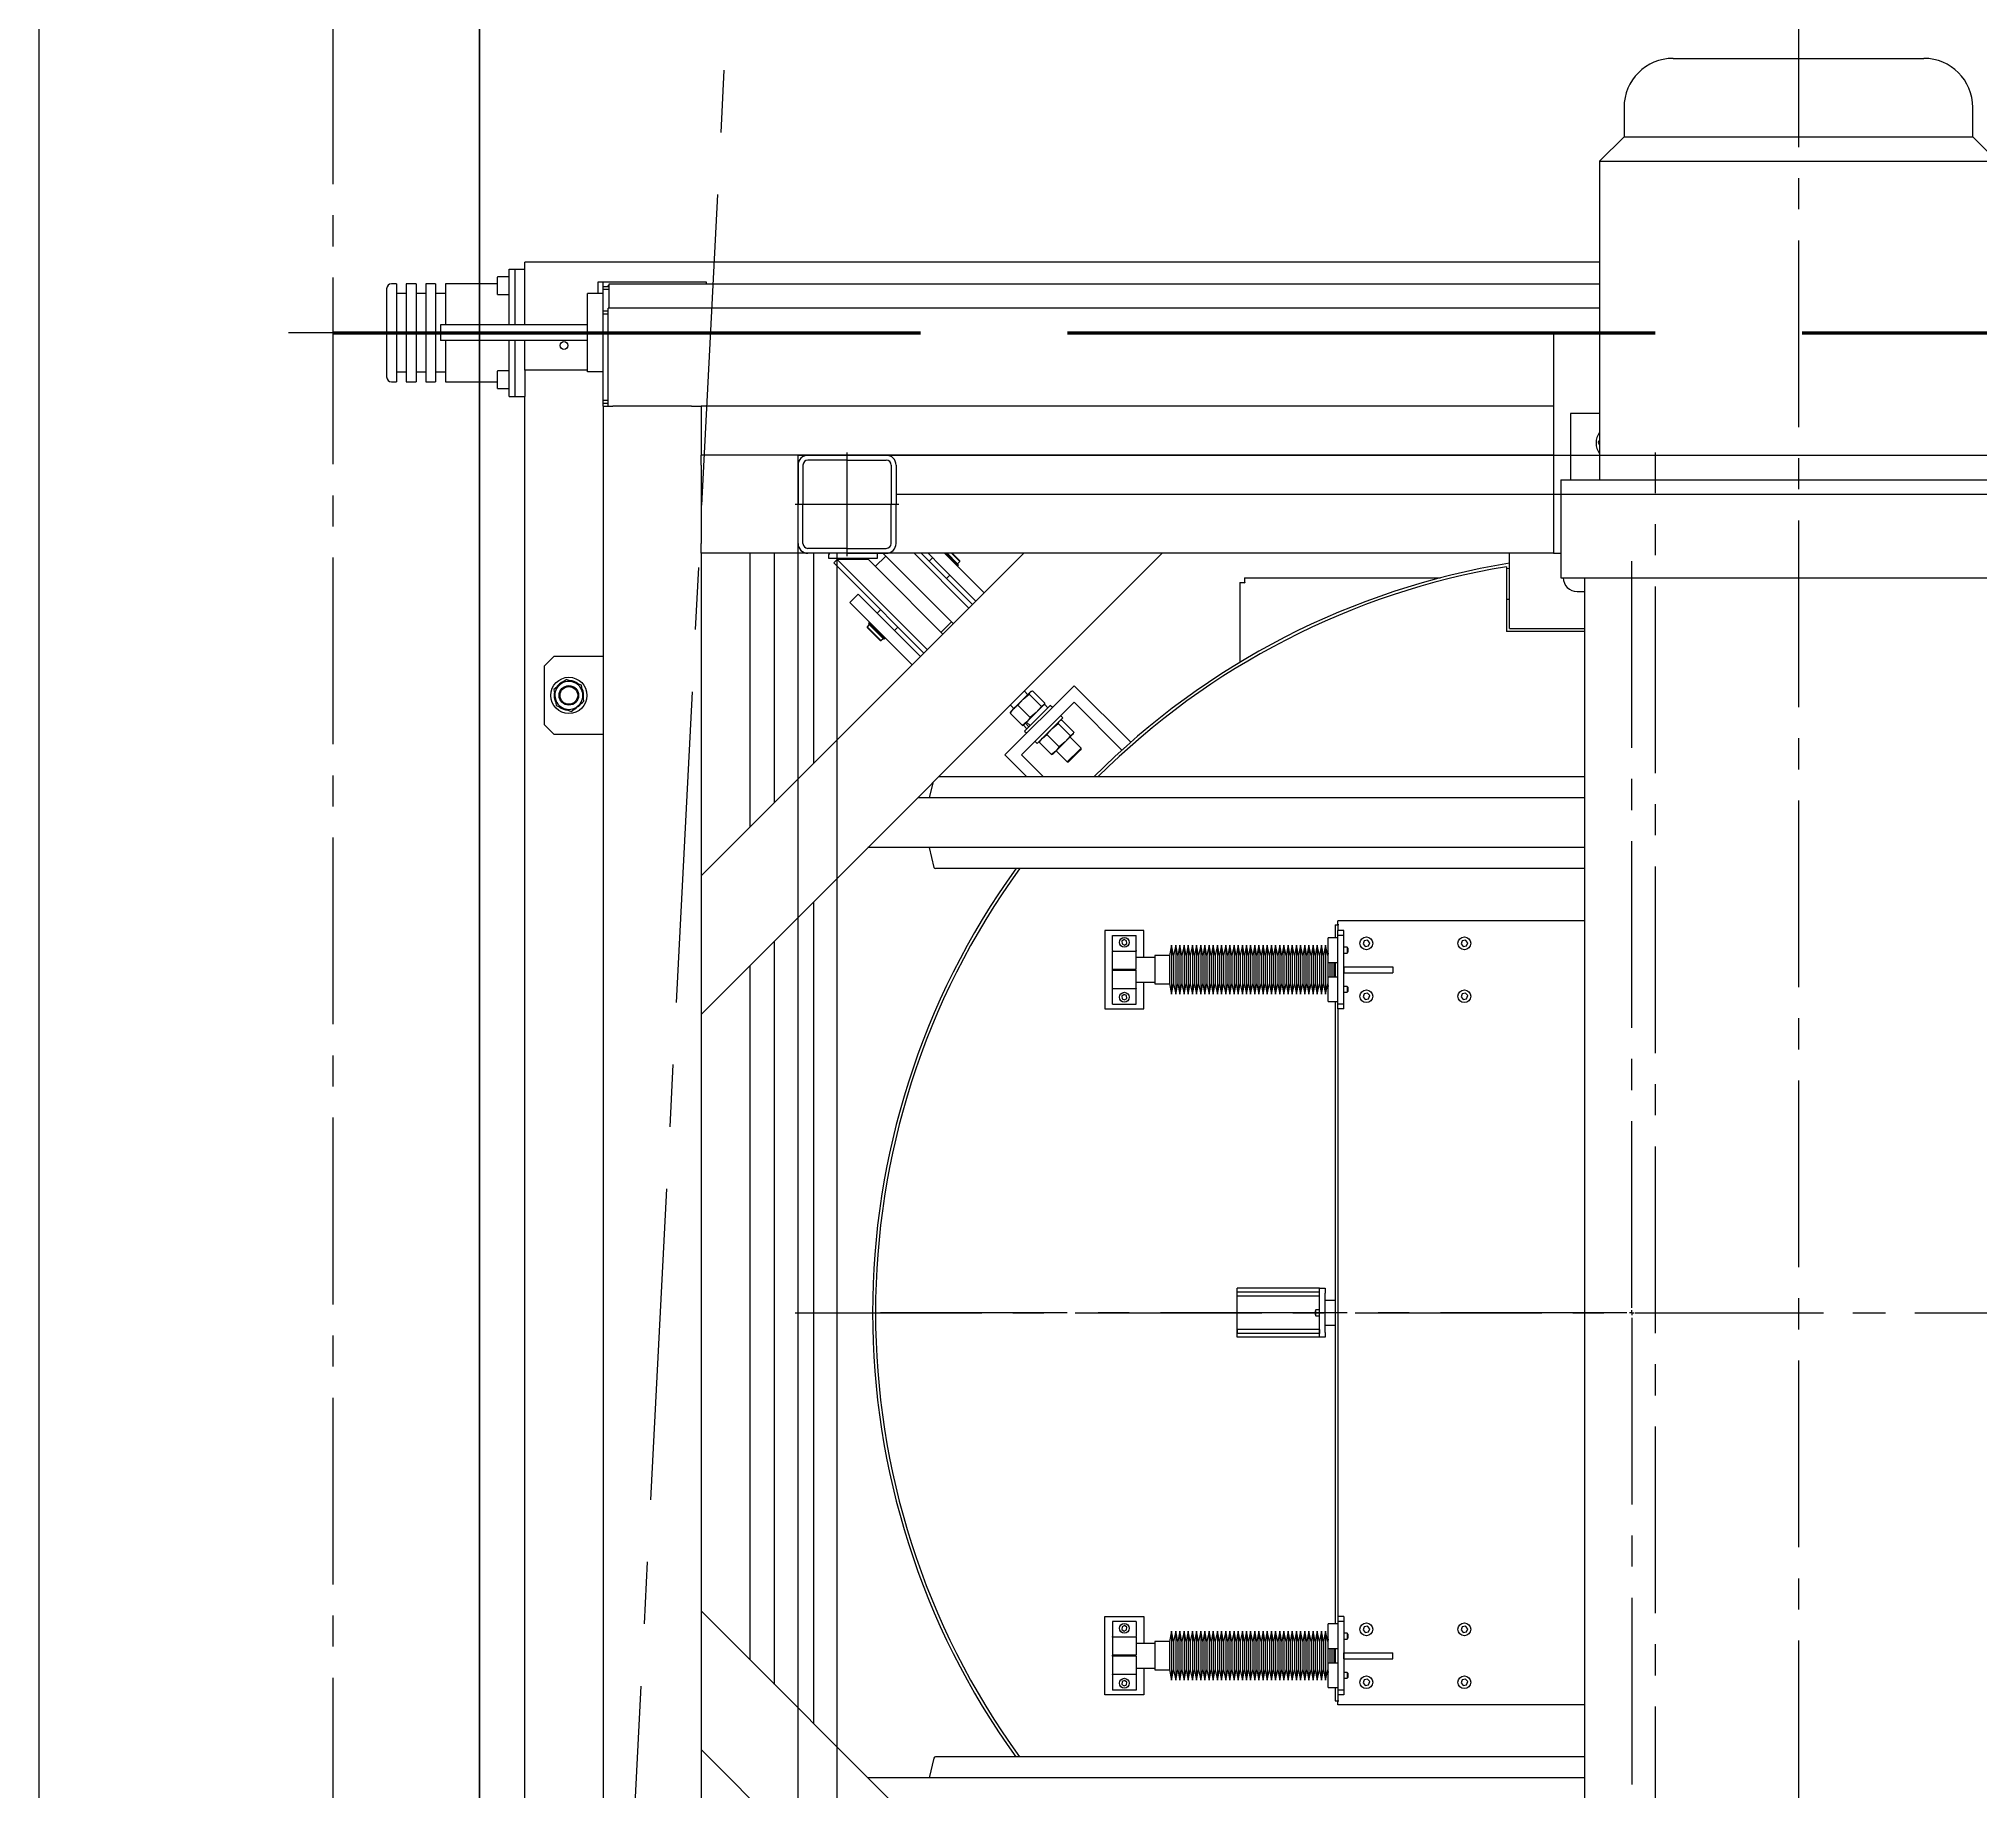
# Model space of a CAD drawing. Header units: millimetres. Extents: x 163705 to 1616509, y 81827 to 302547.
# Drawn here: x 1349941 to 1351919, y 143574 to 145360 of the extents above; entities that cross this region are included whole.
import ezdxf

# ---------------------------------------------------------------- set-up
doc = ezdxf.new("R2010")
doc.units = ezdxf.units.MM
doc.header["$LTSCALE"] = 10
for name, pattern in [('ACAD_ISO02W100', [15, 12, -3]), ('CENTER', [50.8, 31.75, -6.35, 6.35, -6.35]), ('CENTER2', [28.575, 19.05, -3.175, 3.175, -3.175])]:
    doc.linetypes.add(name, pattern=pattern)
for name, color, linetype, lineweight in [('1-中心线', 1, 'CENTER2', 0), ('1-护栏', 4, 'Continuous', 18), ('1-设备轮廓', 2, 'Continuous', 18), ('1-轴线', 9, 'CENTER', 0)]:
    doc.layers.add(name, color=color, linetype=linetype, lineweight=lineweight)
doc.styles.get("Standard").update_dxf_attribs({"font": 'arial.ttf'})

# ---------------------------------------------------------------- blocks, each defined once
blk = doc.blocks.new('SW_CENTERMARKSYMBOL_0')
at = {"lineweight": 18}
for p, q in [((0, 5), (0, 774.5)), ((-5, 0), (-774.5, 0)), ((0, 0), (-2.5, 0)), ((0, 0), (0, 2.5)), ((0, 0), (0, -2.5)), ((0, 0), (2.5, 0)), ((5, 0), (774.5, 0)), ((0, -5), (0, -774.5))]:
    blk.add_line(p, q, dxfattribs=at)
blk = doc.blocks.new('G$CE9C43516')
for p, q in [((1413, 2560), (1669, 2560)), ((1363, 2510), (1363, 2480)), ((1719, 2480), (1719, 2510)), ((1363, 2480), (1338, 2455)), ((1363, 2480), (1719, 2480)), ((1744, 2455), (1719, 2480)), ((1338, 2455), (1338, 2130)), ((1338, 2455), (1744, 2455)), ((213, 2325.5), (213, 2336.9)), ((225, 2337), (213.1, 2337)), ((225, 2345), (231, 2345)), ((225, 2288), (225, 2345)), ((231, 2345), (231, 2288)), ((231, 2345), (241, 2345)), ((1338, 2352), (241, 2352)), ((241, 2349), (241, 2352)), ((241, 2288), (241, 2349)), ((100, 2325), (100, 2280)), ((110, 2330), (105, 2330)), ((110, 2330), (110, 2280)), ((120, 2320), (110, 2320)), ((130, 2330), (120, 2330)), ((120, 2330), (120, 2280)), ((130, 2330), (130, 2280)), ((140, 2320), (130, 2320)), ((150, 2330), (140, 2330)), ((140, 2330), (140, 2280)), ((150, 2330), (150, 2280)), ((160, 2320), (150, 2320)), ((213, 2330), (160, 2330)), ((160, 2330), (160, 2288)), ((213, 2319.1), (213, 2325.5)), ((213.1, 2319), (225, 2319)), ((321, 2320), (305, 2320)), ((305, 2240), (305, 2320)), ((316, 2332), (426, 2332)), ((316, 2320), (316, 2332)), ((321, 2327), (321, 2332)), ((327, 2327), (321, 2327)), ((321, 2324), (321, 2327)), ((327, 2324), (321, 2324)), ((321, 2302), (321, 2324)), ((327, 2330), (1338, 2330)), ((327, 2318), (327, 2330)), ((327, 2305), (327, 2318)), ((426, 2332), (426, 2330)), ((326, 2302), (321, 2302)), ((321, 2299), (321, 2302)), ((326, 2299), (321, 2299)), ((321, 2211), (321, 2299)), ((1338, 2305), (326, 2305)), ((326, 2295), (326, 2305)), ((325, 2280), (0, 2280)), ((100, 2280), (100, 2235)), ((110, 2280), (110, 2230)), ((120, 2280), (120, 2230)), ((130, 2280), (130, 2230)), ((140, 2280), (140, 2230)), ((150, 2280), (150, 2230)), ((155, 2288), (155, 2272)), ((189.6, 2288), (155, 2288)), ((305, 2288), (189.6, 2288)), ((326, 2215), (326, 2295)), ((1338, 2280), (1291, 2280)), ((1291, 2280), (1291, 2055)), ((189.6, 2272), (155, 2272)), ((160, 2272), (160, 2230)), ((305, 2272), (189.6, 2272)), ((225, 2215), (225, 2272)), ((231, 2272), (231, 2215)), ((241, 2242), (241, 2272)), ((110, 2240), (120, 2240)), ((130, 2240), (140, 2240)), ((150, 2240), (160, 2240)), ((213, 2230.9), (213, 2240.9)), ((225, 2241), (213.1, 2241)), ((305, 2242), (241, 2242)), ((241, 2242), (241, 2215)), ((321, 2240), (305, 2240)), ((105, 2230), (110, 2230)), ((120, 2230), (130, 2230)), ((140, 2230), (150, 2230)), ((160, 2230), (213, 2230)), ((213, 2223.1), (213, 2230.9)), ((213.1, 2223), (225, 2223)), ((225, 2215), (231, 2215)), ((231, 2215), (241, 2215)), ((241, 345), (241, 2215)), ((326, 2211), (321, 2211)), ((321, 2208), (321, 2211)), ((326, 2208), (321, 2208)), ((321, 2205), (321, 2208)), ((321, 2205), (321, 355)), ((321, 2205), (331, 2205)), ((326, 2205), (326, 2215)), ((411, 2205), (331, 2205)), ((411, 2205), (421, 2205)), ((1291, 2205), (421, 2205)), ((421, 2205), (421, 2155)), ((1308.5, 2197.5), (1308.5, 2130)), ((1338, 2197.5), (1308.5, 2197.5)), ((1338, 2170.5), (1336.5, 2168.3)), ((1336.5, 2168.3), (1338, 2165.4)), ((1291, 2155), (421, 2155)), ((421, 2145), (421, 2155)), ((421, 2145), (421, 2065)), ((1298.5, 2130), (1298.5, 2030)), ((1298.5, 2130), (1783.5, 2130)), ((421, 2055), (421, 2065)), ((1291, 2055), (421, 2055)), ((421, 2055), (421, 505)), ((421, 1725.7), (750.3, 2055)), ((421, 1584.3), (891.7, 2055)), ((471, 1775.7), (471, 2055)), ((496, 1800.7), (496, 2055)), ((536, 1840.7), (536, 2055)), ((551, 2053.3), (551, 2050)), ((551, 2050), (601, 2050)), ((559.9, 2048.6), (556.4, 2045.1)), ((571.6, 2029.9), (556.4, 2045.1)), ((591.8, 2048.6), (559.9, 2048.6)), ((575.1, 2033.5), (559.9, 2048.6)), ((602.7, 2037.7), (591.8, 2048.6)), ((609.4, 2052.2), (598.8, 2041.6)), ((601, 2050), (601, 2055)), ((613.3, 2048.3), (606.6, 2055)), ((678.4, 1983.2), (613.3, 2048.3)), ((694.4, 1999.1), (638.4, 2055)), ((697.9, 2002.6), (645.5, 2055)), ((666, 2041.6), (652.6, 2055)), ((657.2, 2050.4), (653.6, 2046.9)), ((701.4, 2006.1), (666, 2041.6)), ((674.5, 2050), (669.5, 2055)), ((682.9, 2042.3), (670.2, 2055)), ((683.6, 2043), (671.7, 2055)), ((682.8, 2044.2), (672.1, 2055)), ((709.9, 2014.6), (674.5, 2050)), ((685.1, 2046.5), (676.6, 2055)), ((677.3, 2055), (685.1, 2047.2)), ((681.6, 2043), (681.9, 2043.3)), ((682.3, 2044.4), (682.5, 2044.6)), ((682.8, 2044.2), (685.1, 2046.5)), ((682.9, 2042.3), (683.6, 2043)), ((685.1, 2046.5), (685.1, 2047.2)), ((1243, 2041.3), (1243, 1975.3)), ((1243, 2039.3), (1246, 2039.8)), ((1246, 1978.3), (1246, 2055)), ((1291, 2055), (1298.5, 2055)), ((648.4, 1953.1), (571.6, 2029.9)), ((651.9, 1956.6), (575.1, 2033.5)), ((667.8, 1972.6), (602.7, 2037.7)), ((671.3, 2029.2), (674.9, 2032.7)), ((971, 2025.3), (971, 1943.8)), ((971, 2025.3), (975, 2025.3)), ((975.7, 2030), (1175.7, 2030)), ((975.7, 2030), (975.7, 2026)), ((1298.5, 2030), (1783.5, 2030)), ((1322.5, 2030), (1322.5, 530)), ((581.2, 2013.3), (572.7, 2004.8)), ((601, 1976.5), (572.7, 2004.8)), ((609.4, 1985), (581.2, 2013.3)), ((1243, 2008.3), (1246, 2008.3)), ((1315, 2016), (1322.5, 2016)), ((592.6, 1982.3), (590.4, 1980)), ((590.4, 1980), (590.4, 1979.3)), ((590.4, 1980), (604.5, 1965.9)), ((603.8, 1965.9), (590.4, 1979.3)), ((592.7, 1984.1), (591.9, 1983.4)), ((607.9, 1967.5), (591.9, 1983.4)), ((606.8, 1968.2), (592.6, 1982.3)), ((608.6, 1968.2), (592.7, 1984.1)), ((593.2, 1982.2), (593, 1981.9)), ((593.9, 1983.6), (593.5, 1983.2)), ((604.1, 1997.4), (600.6, 1993.8)), ((644.9, 1949.6), (609.4, 1985)), ((618.3, 1976.1), (621.8, 1979.7)), ((666, 1974.4), (676.6, 1985)), ((636.4, 1941.1), (601, 1976.5)), ((603.8, 1965.9), (604.5, 1965.9)), ((604.5, 1965.9), (606.8, 1968.2)), ((606.4, 1968.5), (606.6, 1968.7)), ((607.7, 1969.1), (608, 1969.4)), ((607.9, 1967.5), (608.6, 1968.2)), ((1322.5, 1975.3), (1243, 1975.3)), ((1246, 1978.3), (1322.5, 1978.3)), ((261, 1940), (271, 1950)), ((261, 1880), (261, 1940)), ((271, 1950), (321, 1950)), ((277.1, 1921.2), (270.7, 1916)), ((291.2, 1923.3), (283.5, 1926.3)), ((298.9, 1920.3), (291.2, 1923.3)), ((300.1, 1912.1), (298.9, 1920.3)), ((801.8, 1919.9), (731.1, 1849.2)), ((859.5, 1862.2), (801.8, 1919.9)), ((270.7, 1916), (271.9, 1907.9)), ((271.9, 1907.9), (273.1, 1899.7)), ((273.1, 1899.7), (280.8, 1896.7)), ((301.3, 1904), (300.1, 1912.1)), ((736.8, 1900.1), (740.3, 1896.6)), ((749.7, 1906), (740, 1896.4)), ((744.4, 1899.9), (749.7, 1906)), ((744.4, 1899.9), (757, 1887.3)), ((748, 1849.2), (801.8, 1903)), ((757, 1913.3), (749.7, 1906)), ((749.7, 1906), (755.8, 1911.3)), ((754.4, 1910.7), (750.9, 1914.2)), ((751.2, 1873.6), (777.4, 1899.8)), ((753.2, 1882.7), (771.4, 1900.9)), ((755.8, 1911.3), (757, 1913.3)), ((755.8, 1911.3), (768.4, 1898.7)), ((757, 1913.3), (759.1, 1914.6)), ((757.4, 1913.8), (757, 1913.3)), ((758, 1914.1), (757.4, 1913.8)), ((759.1, 1914.6), (771.7, 1902)), ((770.4, 1899.9), (768.4, 1898.7)), ((771.7, 1902), (770.4, 1899.9)), ((770.9, 1900.3), (771.2, 1900.9)), ((775, 1897.4), (771.4, 1900.9)), ((779.5, 1897.7), (777.4, 1899.8)), ((801.8, 1903), (850.5, 1854.2)), ((271, 1870), (261, 1880)), ((280.8, 1896.7), (288.5, 1893.7)), ((288.5, 1893.7), (294.9, 1898.8)), ((291.6, 1896), (293.7, 1897)), ((293.7, 1897), (293.3, 1897.6)), ((295.2, 1899.1), (295.7, 1898.5)), ((736.4, 1891.9), (740, 1896.4)), ((737, 1892.9), (736.4, 1891.9)), ((736.4, 1891.9), (749, 1879.3)), ((737.2, 1893.6), (736.9, 1893)), ((737.2, 1893.6), (740, 1896.4)), ((753.5, 1882.9), (749, 1879.3)), ((749, 1879.3), (750, 1879.9)), ((750.1, 1879.6), (752.1, 1881.6)), ((750.1, 1879.8), (750.7, 1880.1)), ((752.1, 1881.6), (752.5, 1882)), ((752.1, 1881.6), (755.6, 1878)), ((753.2, 1882.7), (752.5, 1882)), ((753.2, 1882.7), (756.8, 1879.2)), ((763.1, 1892.6), (757, 1887.3)), ((768.4, 1898.7), (763.1, 1892.6)), ((763.9, 1860.9), (790.1, 1887.1)), ((779.2, 1876.1), (785.3, 1881.4)), ((785.3, 1881.4), (786.6, 1883.6)), ((785.3, 1881.4), (797.9, 1868.8)), ((787.8, 1884.4), (787.1, 1884.1)), ((790.1, 1887.1), (788, 1889.2)), ((788.8, 1884.9), (801.4, 1872.3)), ((321, 1870), (271, 1870)), ((750.1, 1879.6), (753.6, 1876)), ((751.2, 1873.6), (753.3, 1871.5)), ((761.8, 1863), (763.9, 1860.9)), ((766.1, 1862.2), (769.6, 1866.5)), ((766.7, 1863.2), (766.1, 1862.2)), ((766.1, 1862.2), (778.7, 1849.6)), ((766.9, 1863.9), (766.6, 1863.2)), ((769.6, 1866.5), (773.9, 1870)), ((773.9, 1870), (779.2, 1876.1)), ((773.9, 1870), (786.5, 1857.4)), ((792.6, 1862.7), (783, 1853.1)), ((792.6, 1862.7), (786.5, 1857.4)), ((800.1, 1870.1), (792.6, 1862.7)), ((797.9, 1868.8), (792.6, 1862.7)), ((808.9, 1856.3), (797.5, 1867.6)), ((800.1, 1870.1), (797.9, 1868.8)), ((800.6, 1870.6), (800.1, 1870.1)), ((800.6, 1870.6), (800.9, 1871.3)), ((731.1, 1849.2), (753.5, 1826.8)), ((770.4, 1826.8), (748, 1849.2)), ((783, 1853.1), (778.7, 1849.6)), ((778.7, 1849.6), (779.6, 1850.2)), ((779.7, 1850.1), (780.4, 1850.4)), ((783, 1853.1), (780.4, 1850.4)), ((786.5, 1857.4), (783, 1853.1)), ((783.4, 1853.5), (794.7, 1842.1)), ((794.7, 1842.1), (806.8, 1854.2)), ((794.7, 1842.1), (796.1, 1842.1)), ((807, 1853), (796.1, 1842.1)), ((806.8, 1854.2), (808.9, 1856.3)), ((808.9, 1854.9), (807, 1853)), ((808.9, 1854.9), (808.9, 1856.3)), ((657.4, 1820.7), (653.9, 1805.4)), ((1322.5, 1826.8), (663.5, 1826.8)), ((1322.5, 1805.4), (642.1, 1805.4)), ((1322.5, 1754.6), (591.3, 1754.6)), ((653.9, 1754.6), (658.5, 1734.4)), ((1322.5, 1733.2), (660.1, 1733.2)), ((536, 860.7), (536, 1699.3)), ((833, 1670), (833, 1590)), ((873, 1670), (833, 1670)), ((841, 1665), (865, 1665)), ((841, 1664.5), (841, 1665)), ((841, 1649.5), (841, 1664.5)), ((865, 1664.5), (865, 1665)), ((865, 1649.5), (865, 1664.5)), ((873, 1642.5), (873, 1670)), ((1071, 1662.5), (1061, 1662.5)), ((1061, 1653), (1061, 1662.5)), ((1068, 1676), (1068, 1662.5)), ((1068, 1676), (1071, 1676)), ((1322.5, 1680), (1071, 1680)), ((1071, 1676), (1071, 1680)), ((1071, 1676), (1071, 1670)), ((1072, 1676), (1071, 1676)), ((1077, 1670), (1071, 1670)), ((1071, 1665), (1071, 1670)), ((1077, 1665), (1071, 1665)), ((1071, 1595), (1071, 1665)), ((1077, 1665), (1077, 1670)), ((1077, 1595), (1077, 1665)), ((496, 900.7), (496, 1659.3)), ((841, 1649.5), (841, 1649)), ((841, 1648.5), (841, 1649)), ((841, 1649), (865, 1649)), ((841, 1630.5), (841, 1648.5)), ((852.8, 1660.8), (850.4, 1659.2)), ((850.4, 1659.2), (850.7, 1656.4)), ((850.7, 1656.4), (853.2, 1655.2)), ((855.3, 1659.6), (852.8, 1660.8)), ((853.2, 1655.2), (855.6, 1656.8)), ((855.6, 1656.8), (855.3, 1659.6)), ((865, 1649.5), (865, 1649)), ((865, 1648.5), (865, 1649)), ((865, 1630.5), (865, 1648.5)), ((884, 1642.5), (865, 1642.5)), ((899, 1644.5), (884, 1644.5)), ((884, 1644.5), (884, 1615.5)), ((901.1, 1655), (899, 1644.5)), ((899, 1644.5), (899, 1615.5)), ((903.2, 1644.5), (901.1, 1655)), ((901.1, 1655), (901.1, 1605)), ((905.4, 1655), (903.2, 1644.5)), ((903.2, 1644.5), (903.2, 1615.5)), ((907.5, 1644.5), (905.4, 1655)), ((905.4, 1655), (905.4, 1605)), ((909.6, 1655), (907.5, 1644.5)), ((907.5, 1644.5), (907.5, 1615.5)), ((911.8, 1644.5), (909.6, 1655)), ((909.6, 1655), (909.6, 1605)), ((913.9, 1655), (911.8, 1644.5)), ((911.8, 1644.5), (911.8, 1615.5)), ((916, 1644.5), (913.9, 1655)), ((913.9, 1655), (913.9, 1605)), ((918.1, 1655), (916, 1644.5)), ((916, 1644.5), (916, 1615.5)), ((920.2, 1644.5), (918.1, 1655)), ((918.1, 1655), (918.1, 1605)), ((922.4, 1655), (920.2, 1644.5)), ((920.2, 1644.5), (920.2, 1615.5)), ((924.5, 1644.5), (922.4, 1655)), ((922.4, 1655), (922.4, 1605)), ((926.6, 1655), (924.5, 1644.5)), ((924.5, 1644.5), (924.5, 1615.5)), ((928.8, 1644.5), (926.6, 1655)), ((926.6, 1655), (926.6, 1605)), ((930.9, 1655), (928.8, 1644.5)), ((928.8, 1644.5), (928.8, 1615.5)), ((933, 1644.5), (930.9, 1655)), ((930.9, 1655), (930.9, 1605)), ((935.1, 1655), (933, 1644.5)), ((933, 1644.5), (933, 1615.5)), ((937.2, 1644.5), (935.1, 1655)), ((935.1, 1655), (935.1, 1605)), ((939.4, 1655), (937.2, 1644.5)), ((937.2, 1644.5), (937.2, 1615.5)), ((941.5, 1644.5), (939.4, 1655)), ((939.4, 1655), (939.4, 1605)), ((943.6, 1655), (941.5, 1644.5)), ((941.5, 1644.5), (941.5, 1615.5)), ((945.8, 1644.5), (943.6, 1655)), ((943.6, 1655), (943.6, 1605)), ((947.9, 1655), (945.8, 1644.5)), ((945.8, 1644.5), (945.8, 1615.5)), ((950, 1644.5), (947.9, 1655)), ((947.9, 1655), (947.9, 1605)), ((952.1, 1655), (950, 1644.5)), ((950, 1644.5), (950, 1615.5)), ((954.2, 1644.5), (952.1, 1655)), ((952.1, 1655), (952.1, 1605)), ((956.4, 1655), (954.2, 1644.5)), ((954.2, 1644.5), (954.2, 1615.5)), ((958.5, 1644.5), (956.4, 1655)), ((956.4, 1655), (956.4, 1605)), ((960.6, 1655), (958.5, 1644.5)), ((958.5, 1644.5), (958.5, 1615.5)), ((962.8, 1644.5), (960.6, 1655)), ((960.6, 1655), (960.6, 1605)), ((964.9, 1655), (962.8, 1644.5)), ((962.8, 1644.5), (962.8, 1615.5)), ((967, 1644.5), (964.9, 1655)), ((964.9, 1655), (964.9, 1605)), ((969.1, 1655), (967, 1644.5)), ((967, 1644.5), (967, 1615.5)), ((971.2, 1644.5), (969.1, 1655)), ((969.1, 1655), (969.1, 1605)), ((973.4, 1655), (971.2, 1644.5)), ((971.2, 1644.5), (971.2, 1615.5)), ((975.5, 1644.5), (973.4, 1655)), ((973.4, 1655), (973.4, 1605)), ((977.6, 1655), (975.5, 1644.5)), ((975.5, 1644.5), (975.5, 1615.5)), ((979.8, 1644.5), (977.6, 1655)), ((977.6, 1655), (977.6, 1605)), ((981.9, 1655), (979.8, 1644.5)), ((979.8, 1644.5), (979.8, 1615.5)), ((984, 1644.5), (981.9, 1655)), ((981.9, 1655), (981.9, 1605)), ((986.1, 1655), (984, 1644.5)), ((984, 1644.5), (984, 1615.5)), ((988.2, 1644.5), (986.1, 1655)), ((986.1, 1655), (986.1, 1605)), ((990.4, 1655), (988.2, 1644.5)), ((988.2, 1644.5), (988.2, 1615.5)), ((992.5, 1644.5), (990.4, 1655)), ((990.4, 1655), (990.4, 1605)), ((994.6, 1655), (992.5, 1644.5)), ((992.5, 1644.5), (992.5, 1615.5)), ((996.8, 1644.5), (994.6, 1655)), ((994.6, 1655), (994.6, 1605)), ((998.9, 1655), (996.8, 1644.5)), ((996.8, 1644.5), (996.8, 1615.5)), ((1001, 1644.5), (998.9, 1655)), ((998.9, 1655), (998.9, 1605)), ((1003.1, 1655), (1001, 1644.5)), ((1001, 1644.5), (1001, 1615.5)), ((1005.2, 1644.5), (1003.1, 1655)), ((1003.1, 1655), (1003.1, 1605)), ((1007.4, 1655), (1005.2, 1644.5)), ((1005.2, 1644.5), (1005.2, 1615.5)), ((1009.5, 1644.5), (1007.4, 1655)), ((1007.4, 1655), (1007.4, 1605)), ((1011.6, 1655), (1009.5, 1644.5)), ((1009.5, 1644.5), (1009.5, 1615.5)), ((1013.8, 1644.5), (1011.6, 1655)), ((1011.6, 1655), (1011.6, 1605)), ((1015.9, 1655), (1013.8, 1644.5)), ((1013.8, 1644.5), (1013.8, 1615.5)), ((1018, 1644.5), (1015.9, 1655)), ((1015.9, 1655), (1015.9, 1605)), ((1020.1, 1655), (1018, 1644.5)), ((1018, 1644.5), (1018, 1615.5)), ((1022.2, 1644.5), (1020.1, 1655)), ((1020.1, 1655), (1020.1, 1605)), ((1024.4, 1655), (1022.2, 1644.5)), ((1022.2, 1644.5), (1022.2, 1615.5)), ((1026.5, 1644.5), (1024.4, 1655)), ((1024.4, 1655), (1024.4, 1605)), ((1028.6, 1655), (1026.5, 1644.5)), ((1026.5, 1644.5), (1026.5, 1615.5)), ((1030.8, 1644.5), (1028.6, 1655)), ((1028.6, 1655), (1028.6, 1605)), ((1032.9, 1655), (1030.8, 1644.5)), ((1030.8, 1644.5), (1030.8, 1615.5)), ((1035, 1644.5), (1032.9, 1655)), ((1032.9, 1655), (1032.9, 1605)), ((1037.1, 1655), (1035, 1644.5)), ((1035, 1644.5), (1035, 1615.5)), ((1039.2, 1644.5), (1037.1, 1655)), ((1037.1, 1655), (1037.1, 1605)), ((1041.4, 1655), (1039.2, 1644.5)), ((1039.2, 1644.5), (1039.2, 1615.5)), ((1043.5, 1644.5), (1041.4, 1655)), ((1041.4, 1655), (1041.4, 1605)), ((1045.6, 1655), (1043.5, 1644.5)), ((1043.5, 1644.5), (1043.5, 1615.5)), ((1047.8, 1644.5), (1045.6, 1655)), ((1045.6, 1655), (1045.6, 1605)), ((1049.9, 1655), (1047.8, 1644.5)), ((1047.8, 1644.5), (1047.8, 1615.5)), ((1052, 1644.5), (1049.9, 1655)), ((1049.9, 1655), (1049.9, 1605)), ((1054.1, 1655), (1052, 1644.5)), ((1052, 1644.5), (1052, 1615.5)), ((1056.2, 1644.5), (1054.1, 1655)), ((1054.1, 1655), (1054.1, 1605)), ((1058.4, 1655), (1056.2, 1644.5)), ((1056.2, 1644.5), (1056.2, 1615.5)), ((1060.5, 1644.5), (1058.4, 1655)), ((1058.4, 1655), (1058.4, 1605)), ((1061, 1647), (1060.5, 1644.5)), ((1060.5, 1644.5), (1060.5, 1615.5)), ((1061, 1637.5), (1061, 1653)), ((1080.5, 1653), (1077, 1653)), ((1077, 1647), (1080.5, 1647)), ((1081, 1652.1), (1080.5, 1653)), ((1080.5, 1653), (1080.5, 1647)), ((1080.5, 1647), (1081, 1647.9)), ((1081, 1652.1), (1081, 1647.9)), ((1097.8, 1659.6), (1096.6, 1656.4)), ((1096.6, 1656.4), (1098.8, 1653.8)), ((1101.2, 1660.2), (1097.8, 1659.6)), ((1098.8, 1653.8), (1102.2, 1654.4)), ((1103.4, 1657.6), (1101.2, 1660.2)), ((1102.2, 1654.4), (1103.4, 1657.6)), ((1197.8, 1659.6), (1196.6, 1656.4)), ((1196.6, 1656.4), (1198.8, 1653.8)), ((1201.2, 1660.2), (1197.8, 1659.6)), ((1198.8, 1653.8), (1202.2, 1654.4)), ((1203.4, 1657.6), (1201.2, 1660.2)), ((1202.2, 1654.4), (1203.4, 1657.6)), ((471, 925.7), (471, 1634.3)), ((841, 1630.5), (865, 1630.5)), ((841, 1629.5), (841, 1630.5)), ((841, 1611.5), (841, 1629.5)), ((841, 1629.5), (865, 1629.5)), ((842, 1630.5), (842, 1629.5)), ((850, 1630.5), (850, 1629.5)), ((856, 1629.5), (856, 1630.5)), ((865, 1611.5), (865, 1629.5)), ((1061, 1637.5), (1071, 1637.5)), ((1071, 1622.5), (1061, 1622.5)), ((1061, 1612.9), (1061, 1622.5)), ((1062.6, 1637.5), (1062.6, 1622.5)), ((1064.8, 1637.5), (1064.8, 1622.5)), ((1066.9, 1637.5), (1066.9, 1622.5)), ((1068, 1637.5), (1068, 1622.5)), ((1077, 1633), (1127, 1633)), ((1077, 1633), (1077, 1627)), ((1077, 1627), (1127, 1627)), ((1127, 1633), (1127, 1627)), ((841, 1611), (841, 1611.5)), ((841, 1611), (865, 1611)), ((841, 1611), (841, 1610.5)), ((841, 1595.5), (841, 1610.5)), ((852.8, 1604.8), (850.4, 1603.2)), ((850.4, 1603.2), (850.7, 1600.4)), ((855.3, 1603.6), (852.8, 1604.8)), ((855.6, 1600.8), (855.3, 1603.6)), ((865, 1617.5), (884, 1617.5)), ((865, 1611), (865, 1611.5)), ((865, 1611), (865, 1610.5)), ((865, 1595.5), (865, 1610.5)), ((873, 1590), (873, 1617.5)), ((884, 1615.5), (899, 1615.5)), ((899, 1615.5), (901.1, 1605)), ((901.1, 1605), (903.2, 1615.5)), ((903.2, 1615.5), (905.4, 1605)), ((905.4, 1605), (907.5, 1615.5)), ((907.5, 1615.5), (909.6, 1605)), ((909.6, 1605), (911.8, 1615.5)), ((911.8, 1615.5), (913.9, 1605)), ((913.9, 1605), (916, 1615.5)), ((916, 1615.5), (918.1, 1605)), ((918.1, 1605), (920.2, 1615.5)), ((920.2, 1615.5), (922.4, 1605)), ((922.4, 1605), (924.5, 1615.5)), ((924.5, 1615.5), (926.6, 1605)), ((926.6, 1605), (928.8, 1615.5)), ((928.8, 1615.5), (930.9, 1605)), ((930.9, 1605), (933, 1615.5)), ((933, 1615.5), (935.1, 1605)), ((935.1, 1605), (937.2, 1615.5)), ((937.2, 1615.5), (939.4, 1605)), ((939.4, 1605), (941.5, 1615.5)), ((941.5, 1615.5), (943.6, 1605)), ((943.6, 1605), (945.8, 1615.5)), ((945.8, 1615.5), (947.9, 1605)), ((947.9, 1605), (950, 1615.5)), ((950, 1615.5), (952.1, 1605)), ((952.1, 1605), (954.2, 1615.5)), ((954.2, 1615.5), (956.4, 1605)), ((956.4, 1605), (958.5, 1615.5)), ((958.5, 1615.5), (960.6, 1605)), ((960.6, 1605), (962.8, 1615.5)), ((962.8, 1615.5), (964.9, 1605)), ((964.9, 1605), (967, 1615.5)), ((967, 1615.5), (969.1, 1605)), ((969.1, 1605), (971.2, 1615.5)), ((971.2, 1615.5), (973.4, 1605)), ((973.4, 1605), (975.5, 1615.5)), ((975.5, 1615.5), (977.6, 1605)), ((977.6, 1605), (979.8, 1615.5)), ((979.8, 1615.5), (981.9, 1605)), ((981.9, 1605), (984, 1615.5)), ((984, 1615.5), (986.1, 1605)), ((986.1, 1605), (988.2, 1615.5)), ((988.2, 1615.5), (990.4, 1605)), ((990.4, 1605), (992.5, 1615.5)), ((992.5, 1615.5), (994.6, 1605)), ((994.6, 1605), (996.8, 1615.5)), ((996.8, 1615.5), (998.9, 1605)), ((998.9, 1605), (1001, 1615.5)), ((1001, 1615.5), (1003.1, 1605)), ((1003.1, 1605), (1005.2, 1615.5)), ((1005.2, 1615.5), (1007.4, 1605)), ((1007.4, 1605), (1009.5, 1615.5)), ((1009.5, 1615.5), (1011.6, 1605)), ((1011.6, 1605), (1013.8, 1615.5)), ((1013.8, 1615.5), (1015.9, 1605)), ((1015.9, 1605), (1018, 1615.5)), ((1018, 1615.5), (1020.1, 1605)), ((1020.1, 1605), (1022.2, 1615.5)), ((1022.2, 1615.5), (1024.4, 1605)), ((1024.4, 1605), (1026.5, 1615.5)), ((1026.5, 1615.5), (1028.6, 1605)), ((1028.6, 1605), (1030.8, 1615.5)), ((1030.8, 1615.5), (1032.9, 1605)), ((1032.9, 1605), (1035, 1615.5)), ((1035, 1615.5), (1037.1, 1605)), ((1037.1, 1605), (1039.2, 1615.5)), ((1039.2, 1615.5), (1041.4, 1605)), ((1041.4, 1605), (1043.5, 1615.5)), ((1043.5, 1615.5), (1045.6, 1605)), ((1045.6, 1605), (1047.8, 1615.5)), ((1047.8, 1615.5), (1049.9, 1605)), ((1049.9, 1605), (1052, 1615.5)), ((1052, 1615.5), (1054.1, 1605)), ((1054.1, 1605), (1056.2, 1615.5)), ((1056.2, 1615.5), (1058.4, 1605)), ((1058.4, 1605), (1060.5, 1615.5)), ((1060.5, 1615.5), (1061, 1613)), ((1061, 1597.5), (1061, 1612.9)), ((1080.5, 1613), (1077, 1613)), ((1077, 1607), (1080.5, 1607)), ((1081, 1612.1), (1080.5, 1613)), ((1080.5, 1613), (1080.5, 1607)), ((1080.5, 1607), (1081, 1607.9)), ((1081, 1612.1), (1081, 1607.9)), ((1097.8, 1605.6), (1096.6, 1602.4)), ((1101.2, 1606.2), (1097.8, 1605.6)), ((1103.4, 1603.6), (1101.2, 1606.2)), ((1102.2, 1600.4), (1103.4, 1603.6)), ((1197.8, 1605.6), (1196.6, 1602.4)), ((1201.2, 1606.2), (1197.8, 1605.6)), ((1203.4, 1603.6), (1201.2, 1606.2)), ((1202.2, 1600.4), (1203.4, 1603.6)), ((833, 1590), (873, 1590)), ((841, 1595), (841, 1595.5)), ((841, 1595), (865, 1595)), ((850.7, 1600.4), (853.2, 1599.2)), ((853.2, 1599.2), (855.6, 1600.8)), ((865, 1595), (865, 1595.5)), ((1061, 1597.5), (1071, 1597.5)), ((1068, 1597.5), (1068, 962.5)), ((1077, 1595), (1071, 1595)), ((1071, 1590), (1071, 1595)), ((1077, 1590), (1071, 1590)), ((1071, 1590), (1071, 970)), ((1077, 1590), (1077, 1595)), ((1096.6, 1602.4), (1098.8, 1599.8)), ((1098.8, 1599.8), (1102.2, 1600.4)), ((1196.6, 1602.4), (1198.8, 1599.8)), ((1198.8, 1599.8), (1202.2, 1600.4)), ((968, 1255), (968, 1305)), ((1051, 1305), (968, 1305)), ((968, 1297), (968, 1301)), ((1052, 1301), (968, 1301)), ((1052, 1297), (968, 1297)), ((1052, 1305), (1051, 1305)), ((1052, 1305), (1058, 1305)), ((1052, 1301), (1052, 1305)), ((1052, 1297), (1052, 1301)), ((1052, 1260), (1052, 1300)), ((1058, 1305), (1058, 1300)), ((1058, 1260), (1058, 1300)), ((1068, 1292.5), (1058, 1292.5)), ((1048.5, 1283), (1048, 1282.1)), ((1048, 1277.9), (1048, 1282.1)), ((1048, 1277.9), (1048.5, 1277)), ((1052, 1283), (1048.5, 1283)), ((1048.5, 1277), (1048.5, 1283)), ((1048.5, 1277), (1052, 1277)), ((1058, 1267.5), (1068, 1267.5)), ((968, 1263), (968, 1259)), ((1052, 1263), (968, 1263)), ((1052, 1259), (968, 1259)), ((1051, 1255), (968, 1255)), ((1052, 1255), (1051, 1255)), ((1052, 1263), (1052, 1259)), ((1052, 1255), (1052, 1259)), ((1058, 1255), (1052, 1255)), ((1058, 1260), (1058, 1255)), ((421, 975.7), (891.7, 505)), ((833, 890), (833, 970)), ((833, 970), (873, 970)), ((873, 970), (873, 942.5)), ((1077, 970), (1071, 970)), ((1071, 970), (1071, 965)), ((1077, 970), (1077, 965)), ((865, 965), (841, 965)), ((841, 965), (841, 964.5)), ((841, 964.5), (841, 949.5)), ((850.7, 959.6), (850.4, 956.8)), ((850.4, 956.8), (852.8, 955.2)), ((853.2, 960.8), (850.7, 959.6)), ((852.8, 955.2), (855.3, 956.4)), ((855.6, 959.2), (853.2, 960.8)), ((855.3, 956.4), (855.6, 959.2)), ((865, 965), (865, 964.5)), ((865, 964.5), (865, 949.5)), ((901.1, 955), (899, 944.5)), ((903.2, 944.5), (901.1, 955)), ((901.1, 955), (901.1, 931.6)), ((905.4, 955), (903.2, 944.5)), ((907.5, 944.5), (905.4, 955)), ((905.4, 955), (905.4, 931.6)), ((909.6, 955), (907.5, 944.5)), ((911.8, 944.5), (909.6, 955)), ((909.6, 955), (909.6, 931.6)), ((913.9, 955), (911.8, 944.5)), ((916, 944.5), (913.9, 955)), ((913.9, 955), (913.9, 931.6)), ((918.1, 955), (916, 944.5)), ((920.2, 944.5), (918.1, 955)), ((918.1, 955), (918.1, 931.6)), ((922.4, 955), (920.2, 944.5)), ((924.5, 944.5), (922.4, 955)), ((922.4, 955), (922.4, 931.6)), ((926.6, 955), (924.5, 944.5)), ((928.8, 944.5), (926.6, 955)), ((926.6, 955), (926.6, 931.6)), ((930.9, 955), (928.8, 944.5)), ((933, 944.5), (930.9, 955)), ((930.9, 955), (930.9, 931.6)), ((935.1, 955), (933, 944.5)), ((937.2, 944.5), (935.1, 955)), ((935.1, 955), (935.1, 931.6)), ((939.4, 955), (937.2, 944.5)), ((941.5, 944.5), (939.4, 955)), ((939.4, 955), (939.4, 931.6)), ((943.6, 955), (941.5, 944.5)), ((945.8, 944.5), (943.6, 955)), ((943.6, 955), (943.6, 931.6)), ((947.9, 955), (945.8, 944.5)), ((950, 944.5), (947.9, 955)), ((947.9, 955), (947.9, 931.6)), ((952.1, 955), (950, 944.5)), ((954.2, 944.5), (952.1, 955)), ((952.1, 955), (952.1, 931.6)), ((956.4, 955), (954.2, 944.5)), ((958.5, 944.5), (956.4, 955)), ((956.4, 955), (956.4, 931.6)), ((960.6, 955), (958.5, 944.5)), ((962.8, 944.5), (960.6, 955)), ((960.6, 955), (960.6, 931.6)), ((964.9, 955), (962.8, 944.5)), ((967, 944.5), (964.9, 955)), ((964.9, 955), (964.9, 931.6)), ((969.1, 955), (967, 944.5)), ((971.2, 944.5), (969.1, 955)), ((969.1, 955), (969.1, 931.6)), ((973.4, 955), (971.2, 944.5)), ((975.5, 944.5), (973.4, 955)), ((973.4, 955), (973.4, 931.6)), ((977.6, 955), (975.5, 944.5)), ((979.8, 944.5), (977.6, 955)), ((977.6, 955), (977.6, 931.6)), ((981.9, 955), (979.8, 944.5)), ((984, 944.5), (981.9, 955)), ((981.9, 955), (981.9, 931.6)), ((986.1, 955), (984, 944.5)), ((988.2, 944.5), (986.1, 955)), ((986.1, 955), (986.1, 931.6)), ((990.4, 955), (988.2, 944.5)), ((992.5, 944.5), (990.4, 955)), ((990.4, 955), (990.4, 931.6)), ((994.6, 955), (992.5, 944.5)), ((996.8, 944.5), (994.6, 955)), ((994.6, 955), (994.6, 931.6)), ((998.9, 955), (996.8, 944.5)), ((1001, 944.5), (998.9, 955)), ((998.9, 955), (998.9, 931.6)), ((1003.1, 955), (1001, 944.5)), ((1005.2, 944.5), (1003.1, 955)), ((1003.1, 955), (1003.1, 931.6)), ((1007.4, 955), (1005.2, 944.5)), ((1009.5, 944.5), (1007.4, 955)), ((1007.4, 955), (1007.4, 931.6)), ((1011.6, 955), (1009.5, 944.5)), ((1013.8, 944.5), (1011.6, 955)), ((1011.6, 955), (1011.6, 931.6)), ((1015.9, 955), (1013.8, 944.5)), ((1018, 944.5), (1015.9, 955)), ((1015.9, 955), (1015.9, 931.6)), ((1020.1, 955), (1018, 944.5)), ((1022.2, 944.5), (1020.1, 955)), ((1020.1, 955), (1020.1, 931.6)), ((1024.4, 955), (1022.2, 944.5)), ((1026.5, 944.5), (1024.4, 955)), ((1024.4, 955), (1024.4, 931.6)), ((1028.6, 955), (1026.5, 944.5)), ((1030.8, 944.5), (1028.6, 955)), ((1028.6, 955), (1028.6, 931.6)), ((1032.9, 955), (1030.8, 944.5)), ((1035, 944.5), (1032.9, 955)), ((1032.9, 955), (1032.9, 931.6)), ((1037.1, 955), (1035, 944.5)), ((1039.2, 944.5), (1037.1, 955)), ((1037.1, 955), (1037.1, 931.6)), ((1041.4, 955), (1039.2, 944.5)), ((1043.5, 944.5), (1041.4, 955)), ((1041.4, 955), (1041.4, 931.6)), ((1045.6, 955), (1043.5, 944.5)), ((1047.8, 944.5), (1045.6, 955)), ((1045.6, 955), (1045.6, 931.6)), ((1049.9, 955), (1047.8, 944.5)), ((1052, 944.5), (1049.9, 955)), ((1049.9, 955), (1049.9, 931.6)), ((1054.1, 955), (1052, 944.5)), ((1056.2, 944.5), (1054.1, 955)), ((1054.1, 955), (1054.1, 931.6)), ((1058.4, 955), (1056.2, 944.5)), ((1060.5, 944.5), (1058.4, 955)), ((1058.4, 955), (1058.4, 931.6)), ((1071, 962.5), (1061, 962.5)), ((1061, 937.5), (1061, 962.5)), ((1077, 965), (1071, 965)), ((1071, 965), (1071, 895)), ((1077, 965), (1077, 895)), ((1080.5, 953), (1077, 953)), ((1081, 952.1), (1080.5, 953)), ((1080.5, 953), (1080.5, 950)), ((1080.5, 950), (1080.5, 947)), ((1081, 952.1), (1081, 950)), ((1081, 950), (1081, 947.9)), ((1097.8, 959.6), (1096.6, 956.4)), ((1096.6, 956.4), (1098.8, 953.8)), ((1101.2, 960.2), (1097.8, 959.6)), ((1098.8, 953.8), (1102.2, 954.4)), ((1103.4, 957.6), (1101.2, 960.2)), ((1102.2, 954.4), (1103.4, 957.6)), ((1197.8, 959.6), (1196.6, 956.4)), ((1196.6, 956.4), (1198.8, 953.8)), ((1201.2, 960.2), (1197.8, 959.6)), ((1198.8, 953.8), (1202.2, 954.4)), ((1203.4, 957.6), (1201.2, 960.2)), ((1202.2, 954.4), (1203.4, 957.6)), ((841, 949), (841, 949.5)), ((865, 949), (841, 949)), ((841, 949), (841, 948.5)), ((841, 948.5), (841, 930.5)), ((865, 930.5), (841, 930.5)), ((841, 929.5), (841, 930.5)), ((842, 930.5), (842, 929.5)), ((850, 930.5), (850, 929.5)), ((856, 929.5), (856, 930.5)), ((865, 949), (865, 949.5)), ((865, 949), (865, 948.5)), ((865, 948.5), (865, 930.5)), ((884, 942.5), (865, 942.5)), ((899, 944.5), (884, 944.5)), ((884, 944.5), (884, 930.9)), ((884, 930.9), (884, 915.5)), ((899, 944.5), (899, 930.9)), ((899, 930.9), (899, 915.5)), ((901.1, 931.6), (901.1, 905)), ((903.2, 944.5), (903.2, 930.9)), ((903.2, 930.9), (903.2, 915.5)), ((905.4, 931.6), (905.4, 905)), ((907.5, 944.5), (907.5, 930.9)), ((907.5, 930.9), (907.5, 915.5)), ((909.6, 931.6), (909.6, 905)), ((911.8, 944.5), (911.8, 930.9)), ((911.8, 930.9), (911.8, 915.5)), ((913.9, 931.6), (913.9, 905)), ((916, 944.5), (916, 930.9)), ((916, 930.9), (916, 915.5)), ((918.1, 931.6), (918.1, 905)), ((920.2, 944.5), (920.2, 930.9)), ((920.2, 930.9), (920.2, 915.5)), ((922.4, 931.6), (922.4, 905)), ((924.5, 944.5), (924.5, 930.9)), ((924.5, 930.9), (924.5, 915.5)), ((926.6, 931.6), (926.6, 905)), ((928.8, 944.5), (928.8, 930.9)), ((928.8, 930.9), (928.8, 915.5)), ((930.9, 931.6), (930.9, 905)), ((933, 944.5), (933, 930.9)), ((933, 930.9), (933, 915.5)), ((935.1, 931.6), (935.1, 905)), ((937.2, 944.5), (937.2, 930.9)), ((937.2, 930.9), (937.2, 915.5)), ((939.4, 931.6), (939.4, 905)), ((941.5, 944.5), (941.5, 930.9)), ((941.5, 930.9), (941.5, 915.5)), ((943.6, 931.6), (943.6, 905)), ((945.8, 944.5), (945.8, 930.9)), ((945.8, 930.9), (945.8, 915.5)), ((947.9, 931.6), (947.9, 905)), ((950, 944.5), (950, 930.9)), ((950, 930.9), (950, 915.5)), ((952.1, 931.6), (952.1, 905)), ((954.2, 944.5), (954.2, 930.9)), ((954.2, 930.9), (954.2, 915.5)), ((956.4, 931.6), (956.4, 905)), ((958.5, 944.5), (958.5, 930.9)), ((958.5, 930.9), (958.5, 915.5)), ((960.6, 931.6), (960.6, 905)), ((962.8, 944.5), (962.8, 930.9)), ((962.8, 930.9), (962.8, 915.5)), ((964.9, 931.6), (964.9, 905)), ((967, 944.5), (967, 930.9)), ((967, 930.9), (967, 915.5)), ((969.1, 931.6), (969.1, 905)), ((971.2, 944.5), (971.2, 930.9)), ((971.2, 930.9), (971.2, 915.5)), ((973.4, 931.6), (973.4, 905)), ((975.5, 944.5), (975.5, 930.9)), ((975.5, 930.9), (975.5, 915.5)), ((977.6, 931.6), (977.6, 905)), ((979.8, 944.5), (979.8, 930.9)), ((979.8, 930.9), (979.8, 915.5)), ((981.9, 931.6), (981.9, 905)), ((984, 944.5), (984, 930.9)), ((984, 930.9), (984, 915.5)), ((986.1, 931.6), (986.1, 905)), ((988.2, 944.5), (988.2, 930.9)), ((988.2, 930.9), (988.2, 915.5)), ((990.4, 931.6), (990.4, 905)), ((992.5, 944.5), (992.5, 930.9)), ((992.5, 930.9), (992.5, 915.5)), ((994.6, 931.6), (994.6, 905)), ((996.8, 944.5), (996.8, 930.9)), ((996.8, 930.9), (996.8, 915.5)), ((998.9, 931.6), (998.9, 905)), ((1001, 944.5), (1001, 930.9)), ((1001, 930.9), (1001, 915.5)), ((1003.1, 931.6), (1003.1, 905)), ((1005.2, 944.5), (1005.2, 930.9)), ((1005.2, 930.9), (1005.2, 915.5)), ((1007.4, 931.6), (1007.4, 905)), ((1009.5, 944.5), (1009.5, 930.9)), ((1009.5, 930.9), (1009.5, 915.5)), ((1011.6, 931.6), (1011.6, 905)), ((1013.8, 944.5), (1013.8, 930.9)), ((1013.8, 930.9), (1013.8, 915.5)), ((1015.9, 931.6), (1015.9, 905)), ((1018, 944.5), (1018, 930.9)), ((1018, 930.9), (1018, 915.5)), ((1020.1, 931.6), (1020.1, 905)), ((1022.2, 944.5), (1022.2, 930.9)), ((1022.2, 930.9), (1022.2, 915.5)), ((1024.4, 931.6), (1024.4, 905)), ((1026.5, 944.5), (1026.5, 930.9)), ((1026.5, 930.9), (1026.5, 915.5)), ((1028.6, 931.6), (1028.6, 905)), ((1030.8, 944.5), (1030.8, 930.9)), ((1030.8, 930.9), (1030.8, 915.5)), ((1032.9, 931.6), (1032.9, 905)), ((1035, 944.5), (1035, 930.9)), ((1035, 930.9), (1035, 915.5)), ((1037.1, 931.6), (1037.1, 905)), ((1039.2, 944.5), (1039.2, 930.9)), ((1039.2, 930.9), (1039.2, 915.5)), ((1041.4, 931.6), (1041.4, 905)), ((1043.5, 944.5), (1043.5, 930.9)), ((1043.5, 930.9), (1043.5, 915.5)), ((1045.6, 931.6), (1045.6, 905)), ((1047.8, 944.5), (1047.8, 930.9)), ((1047.8, 930.9), (1047.8, 915.5)), ((1049.9, 931.6), (1049.9, 905)), ((1052, 944.5), (1052, 930.9)), ((1052, 930.9), (1052, 915.5)), ((1054.1, 931.6), (1054.1, 905)), ((1056.2, 944.5), (1056.2, 930.9)), ((1056.2, 930.9), (1056.2, 915.5)), ((1058.4, 931.6), (1058.4, 905)), ((1061, 947), (1060.5, 944.5)), ((1060.5, 944.5), (1060.5, 930.9)), ((1060.5, 930.9), (1060.5, 915.5)), ((1061, 937.5), (1071, 937.5)), ((1062.6, 937.5), (1062.6, 931.6)), ((1062.6, 931.6), (1062.6, 922.5)), ((1064.8, 937.5), (1064.8, 930.9)), ((1064.8, 930.9), (1064.8, 922.5)), ((1066.9, 937.5), (1066.9, 931.6)), ((1066.9, 931.6), (1066.9, 922.5)), ((1068, 937.5), (1068, 922.5)), ((1077, 947), (1080.5, 947)), ((1077, 933), (1127, 933)), ((1077, 927), (1077, 933)), ((1080.5, 947), (1081, 947.9)), ((1127, 927), (1127, 933)), ((841, 929.5), (841, 911.5)), ((865, 929.5), (841, 929.5)), ((841, 911.5), (841, 911)), ((865, 911), (841, 911)), ((841, 910.5), (841, 911)), ((841, 910.5), (841, 895.5)), ((865, 929.5), (865, 911.5)), ((865, 917.5), (884, 917.5)), ((865, 911.5), (865, 911)), ((865, 910.5), (865, 911)), ((865, 910.5), (865, 895.5)), ((873, 917.5), (873, 890)), ((884, 915.5), (899, 915.5)), ((899, 915.5), (901.1, 905)), ((901.1, 905), (903.2, 915.5)), ((903.2, 915.5), (905.4, 905)), ((905.4, 905), (907.5, 915.5)), ((907.5, 915.5), (909.6, 905)), ((909.6, 905), (911.8, 915.5)), ((911.8, 915.5), (913.9, 905)), ((913.9, 905), (916, 915.5)), ((916, 915.5), (918.1, 905)), ((918.1, 905), (920.2, 915.5)), ((920.2, 915.5), (922.4, 905)), ((922.4, 905), (924.5, 915.5)), ((924.5, 915.5), (926.6, 905)), ((926.6, 905), (928.8, 915.5)), ((928.8, 915.5), (930.9, 905)), ((930.9, 905), (933, 915.5)), ((933, 915.5), (935.1, 905)), ((935.1, 905), (937.2, 915.5)), ((937.2, 915.5), (939.4, 905)), ((939.4, 905), (941.5, 915.5)), ((941.5, 915.5), (943.6, 905)), ((943.6, 905), (945.8, 915.5)), ((945.8, 915.5), (947.9, 905)), ((947.9, 905), (950, 915.5)), ((950, 915.5), (952.1, 905)), ((952.1, 905), (954.2, 915.5)), ((954.2, 915.5), (956.4, 905)), ((956.4, 905), (958.5, 915.5)), ((958.5, 915.5), (960.6, 905)), ((960.6, 905), (962.8, 915.5)), ((962.8, 915.5), (964.9, 905)), ((964.9, 905), (967, 915.5)), ((967, 915.5), (969.1, 905)), ((969.1, 905), (971.2, 915.5)), ((971.2, 915.5), (973.4, 905)), ((973.4, 905), (975.5, 915.5)), ((975.5, 915.5), (977.6, 905)), ((977.6, 905), (979.8, 915.5)), ((979.8, 915.5), (981.9, 905)), ((981.9, 905), (984, 915.5)), ((984, 915.5), (986.1, 905)), ((986.1, 905), (988.2, 915.5)), ((988.2, 915.5), (990.4, 905)), ((990.4, 905), (992.5, 915.5)), ((992.5, 915.5), (994.6, 905)), ((994.6, 905), (996.8, 915.5)), ((996.8, 915.5), (998.9, 905)), ((998.9, 905), (1001, 915.5)), ((1001, 915.5), (1003.1, 905)), ((1003.1, 905), (1005.2, 915.5)), ((1005.2, 915.5), (1007.4, 905)), ((1007.4, 905), (1009.5, 915.5)), ((1009.5, 915.5), (1011.6, 905)), ((1011.6, 905), (1013.8, 915.5)), ((1013.8, 915.5), (1015.9, 905)), ((1015.9, 905), (1018, 915.5)), ((1018, 915.5), (1020.1, 905)), ((1020.1, 905), (1022.2, 915.5)), ((1022.2, 915.5), (1024.4, 905)), ((1024.4, 905), (1026.5, 915.5)), ((1026.5, 915.5), (1028.6, 905)), ((1028.6, 905), (1030.8, 915.5)), ((1030.8, 915.5), (1032.9, 905)), ((1032.9, 905), (1035, 915.5)), ((1035, 915.5), (1037.1, 905)), ((1037.1, 905), (1039.2, 915.5)), ((1039.2, 915.5), (1041.4, 905)), ((1041.4, 905), (1043.5, 915.5)), ((1043.5, 915.5), (1045.6, 905)), ((1045.6, 905), (1047.8, 915.5)), ((1047.8, 915.5), (1049.9, 905)), ((1049.9, 905), (1052, 915.5)), ((1052, 915.5), (1054.1, 905)), ((1054.1, 905), (1056.2, 915.5)), ((1056.2, 915.5), (1058.4, 905)), ((1058.4, 905), (1060.5, 915.5)), ((1060.5, 915.5), (1061, 913)), ((1071, 922.5), (1061, 922.5)), ((1061, 897.5), (1061, 922.5)), ((1077, 927), (1127, 927)), ((1080.5, 913), (1077, 913)), ((1081, 912.1), (1080.5, 913)), ((1080.5, 913), (1080.5, 910)), ((1081, 912.1), (1081, 910)), ((841, 895.5), (841, 895)), ((865, 895), (841, 895)), ((850.7, 903.6), (850.4, 900.8)), ((850.4, 900.8), (852.8, 899.2)), ((853.2, 904.8), (850.7, 903.6)), ((852.8, 899.2), (855.3, 900.4)), ((855.6, 903.2), (853.2, 904.8)), ((855.3, 900.4), (855.6, 903.2)), ((865, 895.5), (865, 895)), ((1061, 897.5), (1071, 897.5)), ((1068, 897.5), (1068, 884)), ((1077, 895), (1071, 895)), ((1071, 895), (1071, 890)), ((1077, 907), (1080.5, 907)), ((1077, 895), (1077, 890)), ((1080.5, 910), (1080.5, 907)), ((1080.5, 907), (1081, 907.9)), ((1081, 910), (1081, 907.9)), ((1097.8, 905.6), (1096.6, 902.4)), ((1096.6, 902.4), (1098.8, 899.8)), ((1101.2, 906.2), (1097.8, 905.6)), ((1098.8, 899.8), (1102.2, 900.4)), ((1103.4, 903.6), (1101.2, 906.2)), ((1102.2, 900.4), (1103.4, 903.6)), ((1197.8, 905.6), (1196.6, 902.4)), ((1196.6, 902.4), (1198.8, 899.8)), ((1201.2, 906.2), (1197.8, 905.6)), ((1198.8, 899.8), (1202.2, 900.4)), ((1203.4, 903.6), (1201.2, 906.2)), ((1202.2, 900.4), (1203.4, 903.6)), ((873, 890), (833, 890)), ((1068, 884), (1071, 884)), ((1077, 890), (1071, 890)), ((1071, 890), (1071, 884)), ((1071, 884), (1072, 884)), ((1071, 880), (1071, 884)), ((1322.5, 880), (1071, 880)), ((421, 834.3), (750.3, 505)), ((658.5, 825.6), (653.9, 805.4)), ((1322.5, 826.8), (660.1, 826.8)), ((1322.5, 805.4), (591.3, 805.4))]:
    blk.add_line(p, q)
at = {"flags": 128}
for points in [[(327, 2328.4), (325.3, 2327.2), (325.1, 2327)], [(295.7, 1898.5), (297.3, 1900.1), (298.7, 1901.9)]]:
    blk.add_lwpolyline(points, dxfattribs=at)
for centre, radius in [((281, 2267), 4), ((286, 1910), 18.5), ((286, 1910), 10), ((286, 1910), 9), ((853, 1658), 5), ((1100, 1657), 6.5), ((1200, 1657), 6.5), ((853, 1602), 5), ((1100, 1603), 6.5), ((1200, 1603), 6.5), ((853, 958), 5), ((1100, 957), 6.5), ((1200, 957), 6.5), ((853, 902), 5), ((1100, 903), 6.5), ((1200, 903), 6.5)]:
    blk.add_circle(centre, radius)
for centre, radius, start, end in [((1413, 2510), 50, 90, 180), ((1669, 2510), 50, 0, 90), ((213.1, 2336.9), 0.1, 90, 180), ((105, 2325), 5, 90, 180), ((213.1, 2319.1), 0.1, 180, 270), ((213.1, 2240.9), 0.1, 90, 180), ((105, 2235), 5, 180, 270), ((213.1, 2223.1), 0.1, 180, 270), ((1353, 2167.5), 18.5, 144.1752, 215.8248), ((552.7, 2053.3), 1.67, 90, 180), ((1371, 1280), 775, 99.2818, 135.123), ((1371, 1280), 772, 99.5439, 134.9009), ((1315, 2030), 14, 180, 270), ((286, 1910), 14.3, 128.5631, 188.5631), ((286, 1910), 15.1, 111.1575, 146.0411), ((286, 1910), 14.3, 68.5631, 128.5631), ((286, 1910), 15.1, 51.0935, 85.9542), ((286, 1910), 14.3, 8.5631, 68.5631), ((286, 1910), 15.1, 171.5318, 205.4016), ((286, 1910), 14.3, 188.5631, 248.5631), ((286, 1910), 14.3, 308.5631, 8.5631), ((286, 1910), 15.1, 351.7199, 25.6004), ((286, 1910), 15.1, 229.7947, 266.6079), ((286, 1910), 14.3, 248.5631, 308.5631), ((1371, 1280), 775, 144.2157, 215.7843), ((1371, 1280), 772, 144.055, 215.945), ((660.1, 1734.8), 1.59, 193, 270), ((660.1, 825.2), 1.59, 90, 167)]:
    blk.add_arc(centre, radius, start, end)
for points in [[(971, 2025.3), (971.1, 2025.3), (971.2, 2025.2), (972.4, 2025.1), (974, 2025.1), (975.3, 2025), (976, 2025)], [(975, 2025.3), (975, 2025.3), (975, 2025.2), (975.3, 2025.1), (975.6, 2025.1), (975.9, 2025), (976, 2025)], [(976, 2025), (976, 2025.7), (975.9, 2027), (975.9, 2028.6), (975.8, 2029.8), (975.7, 2029.9), (975.7, 2030)], [(976, 2025), (976, 2025.1), (975.9, 2025.4), (975.9, 2025.7), (975.8, 2026), (975.7, 2026), (975.7, 2026)]]:
    blk.add_open_spline(points, degree=3)
for points, knots in [([(283.5, 1926.3), (283.1, 1925.9), (280.9, 1924.2), (278.8, 1922.5), (277.1, 1921.2)], [0, 0, 0, 0, 0.225037, 1, 1, 1, 1]), ([(294.9, 1898.8), (296.6, 1900.2), (298.7, 1901.9), (300.9, 1903.6), (301.3, 1904)], [0, 0, 0, 0, 0.774963, 1, 1, 1, 1]), ([(740, 1896.4), (741.1, 1897.3), (742.5, 1898.6), (744.1, 1899.7), (744.4, 1899.9)], [0, 0, 0, 0, 0.774963, 1, 1, 1, 1]), ([(757, 1887.3), (756.8, 1887), (755.7, 1885.4), (754.4, 1884), (753.5, 1882.9)], [0, 0, 0, 0, 0.2250368, 1, 1, 1, 1]), ([(787.8, 1884.4), (788, 1884.5), (788.3, 1884.7), (788.6, 1884.9), (788.8, 1884.9)], [0, 0, 0, 0, 0.5005291, 1, 1, 1, 1]), ([(801.4, 1872.3), (801.4, 1872.1), (801, 1871.3), (800.5, 1870.7), (800.1, 1870.1)], [0, 0, 0, 0, 0.225037, 1, 1, 1, 1])]:
    blk.add_open_spline(points, degree=3, knots=knots)
at = {"layer": '1-中心线'}
blk.add_line((1541, 2660), (1541, 0), dxfattribs=at)
at = {"layer": '1-中心线', "lineweight": 0}
blk.add_blockref('SW_CENTERMARKSYMBOL_0', (1371, 1280), dxfattribs=at)
blk = doc.blocks.new('G$CCFF6A2D1')
for p, q in [((53, 103), (13, 103)), ((53, 0), (53, 106)), ((53, 103), (93, 103)), ((3, 93), (3, 53)), ((8, 93), (8, 53)), ((53, 98), (13, 98)), ((53, 98), (93, 98)), ((98, 93), (98, 53)), ((103, 93), (103, 53)), ((0, 53), (106, 53)), ((3, 13), (3, 53)), ((8, 13), (8, 53)), ((98, 13), (98, 53)), ((103, 13), (103, 53)), ((53, 8), (13, 8)), ((53, 3), (13, 3)), ((53, 8), (93, 8)), ((53, 3), (93, 3))]:
    blk.add_line(p, q)
for centre, radius, start, end in [((13, 93), 10, 90, 180), ((93, 93), 10, 0, 90), ((13, 93), 5, 90, 180), ((93, 93), 5, 0, 90), ((13, 13), 10, 180, 270), ((13, 13), 5, 180, 270), ((93, 13), 5, 270, 0), ((93, 13), 10, 270, 0)]:
    blk.add_arc(centre, radius, start, end)
blk.add_text('HC_SUPERPART', height=0.001).set_placement((53, 53))
blk = doc.blocks.new('G$CB724F952')
blk.add_lwpolyline([(3, 3), (3, 1753), (1753, 1753), (1753, 3)], close=True)
for points in [[(1653, 1713), (103, 1713)], [(43, 103), (43, 1653)], [(1713, 1653), (1713, 103)], [(1653, 43), (103, 43)]]:
    blk.add_lwpolyline(points)
at = {"layer": '1-中心线'}
for p, q in [((878, 0), (878, 1756)), ((0, 878), (1756, 878))]:
    blk.add_line(p, q, dxfattribs=at)
for p in [(0, 1650), (1650, 1650), (0, 0), (1650, 0)]:
    blk.add_blockref('G$CCFF6A2D1', p)

msp = doc.modelspace()

# ---------------------------------------------------------------- linework, layer by layer
msp.add_lwpolyline([(1350390.928, 143159.632), (1352665.928, 143159.632), (1352665.928, 150159.632), (1350390.928, 150159.632)], close=True)
at = {"layer": '1-中心线'}
msp.add_line((1350240.928, 152259.738), (1350240.928, 140559.499), dxfattribs=at)
at = {"layer": '1-护栏'}
msp.add_lwpolyline([(1356740.928, 150609.632), (1349940.928, 150609.632), (1349940.928, 142709.632), (1356740.928, 142709.632)], dxfattribs=at)
at = {"layer": '1-设备轮廓', "color": 5, "linetype": 'ACAD_ISO02W100', "lineweight": 50, "ltscale": 5}
msp.add_lwpolyline([(1350240.928, 145059.632), (1393540.926, 145059.632)], dxfattribs=at)
at = {"layer": '1-轴线'}
msp.add_lwpolyline([(1350539.593, 143361.582), (1350851.203, 149423.708), (1352466.574, 149977.812)], dxfattribs=at)

# ---------------------------------------------------------------- block references
at = {"layer": '1-设备轮廓'}
for name, p in [('G$CE9C43516', (1350195.993, 142779.632)), ('G$CB724F952', (1350712.941, 143181.632))]:
    msp.add_blockref(name, p, dxfattribs=at)

doc.saveas('drawing.dxf')
